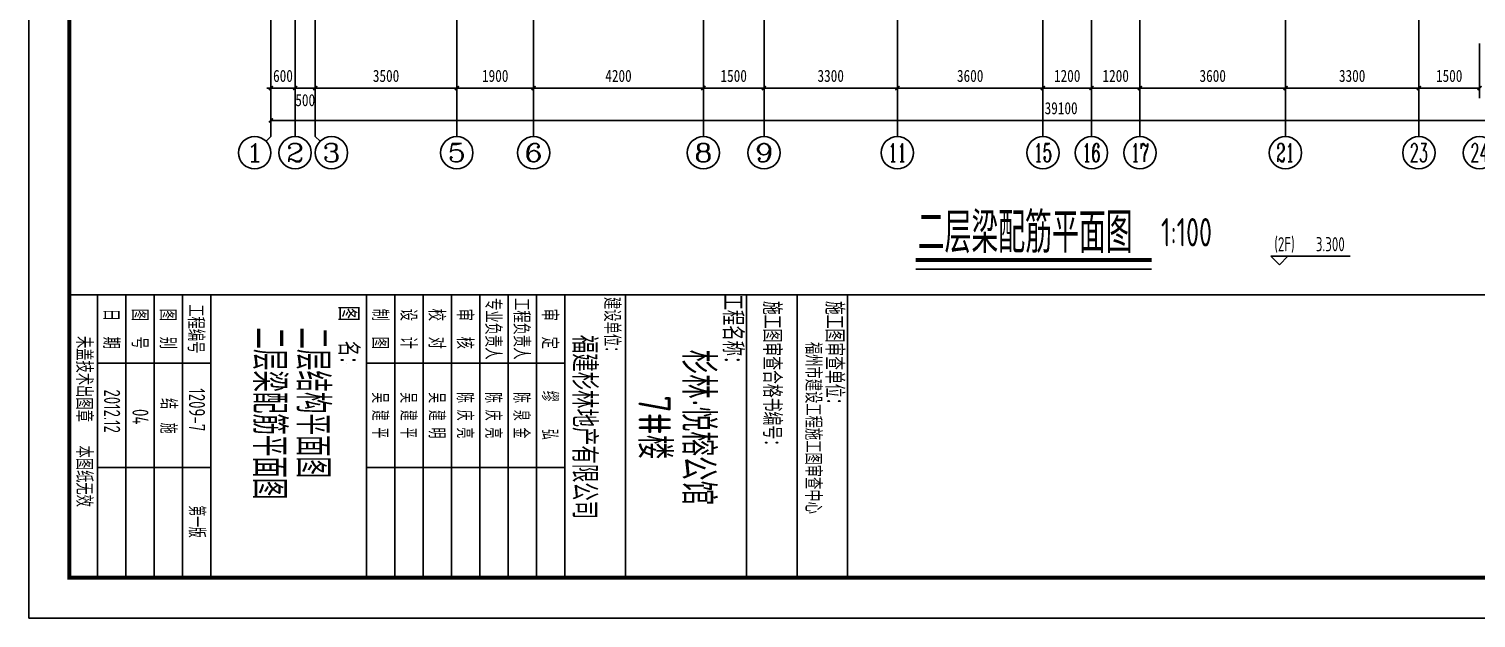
# Model space of a CAD drawing. Extents: x -144902 to 588294, y -160863 to 65494.
# Drawn here: x 100167 to 135966, y -84945 to -70370 of the extents above; entities that cross this region are included whole.
import ezdxf
from ezdxf.enums import TextEntityAlignment as Align

# ---------------------------------------------------------------- set-up
doc = ezdxf.new("R2010")
doc.units = 0
doc.header["$LTSCALE"] = 100
doc.linetypes.add('ACAD_ISO04W100', pattern=[30.5, 24, -3, 0.5, -3])
doc.linetypes.add('CONTINOUS', pattern=[0])
doc.layers.get('0').update_dxf_attribs({"linetype": 'CONTINUOUS'})
doc.layers.get('Defpoints').update_dxf_attribs({"linetype": 'CONTINUOUS'})
for name, color, linetype in [('1508', 2, 'CONTINUOUS'), ('AXIS', 3, 'CONTINUOUS'), ('AXIS_TEXT', 7, 'CONTINUOUS'), ('DOTE', 253, 'ACAD_ISO04W100'), ('HATCH', 254, 'CONTINUOUS'), ('PUB_DIM', 3, 'CONTINUOUS'), ('PUB_TITLE', 4, 'CONTINUOUS'), ('TEXT', 7, 'CONTINUOUS'), ('tk', 7, 'CONTINUOUS')]:
    doc.layers.add(name, color=color, linetype=linetype)
doc.styles.add('_HZTXT', font='complex.shx', dxfattribs={"width": 0.7, "bigfont": 'tssdchn.shx'})
doc.styles.add('COMPLEX', font='COMPLEX')
doc.styles.add('DIM_FONT', font='SIMHEI.TTF', dxfattribs={"width": 0.8})
doc.styles.add('HZTXT2', font='tssdeng.shx', dxfattribs={"width": 0.7, "bigfont": 'tssdchn.shx'})
doc.styles.get("Standard").update_dxf_attribs({"font": 'tssdeng.shx', "width": 0.7, "bigfont": 'tssdchn.shx'})
doc.dimstyles.new('DIMN', dxfattribs={"dimtxt": 300, "dimasz": 100, "dimexe": 250, "dimexo": 300, "dimgap": 150, "dimtad": 1, "dimdec": 0, "dimzin": 0, "dimdsep": 46, "dimtxsty": 'DIM_FONT', "dimblk": 'ARCHTICK', "dimcen": 0.09, "dimclrt": 7, "dimazin": 2, "dimtfac": 1, "dimtdec": 0, "dimtix": 1, "dimtmove": 2, "dimatfit": 3, "dimfxl": 1, "dimtolj": 1, "dimtzin": 0, "dimarcsym": 0})

# ---------------------------------------------------------------- blocks, each defined once
blk = doc.blocks.new('A1tk')
at = {"layer": 'PUB_TITLE'}
for p, q in [((76100, 20254), (83100, 20254)), ((76100, 19004), (83100, 19004)), ((76100, 17754), (83100, 17754)), ((76100, 14754), (83100, 14754)), ((76100, 13254), (83100, 13254)), ((77791, 13254), (77791, 8354)), ((80377, 13254), (80377, 8354)), ((76100, 12554), (83100, 12554)), ((76100, 11854), (83100, 11854)), ((76100, 11154), (83100, 11154)), ((76100, 10454), (83100, 10454)), ((76100, 9754), (83100, 9754)), ((76100, 9054), (83100, 9054)), ((76100, 8354), (83100, 8354)), ((77791, 7859), (77791, 7854)), ((76100, 4500), (83100, 4500)), ((77791, 4500), (77791, 1700)), ((80377, 4500), (80377, 1700)), ((83100, 4500), (83100, 1700)), ((76100, 3800), (83100, 3800)), ((76100, 3100), (83100, 3100)), ((76100, 2400), (83100, 2400)), ((83100, 1700), (76100, 1700))]:
    blk.add_line(p, q, dxfattribs=at)
at = {"layer": 'tk'}
blk.add_line((76100, 1000), (76100, 58400), dxfattribs=at)
at = {"layer": 'tk', "color": 5}
blk.add_lwpolyline([(0, 0), (0, 59400), (84100, 59400), (84100, 0)], close=True, dxfattribs=at)
at = {"layer": 'tk', "const_width": 100}
blk.add_lwpolyline([(2500, 1000), (83100, 1000), (83100, 58400), (2500, 58400)], close=True, dxfattribs=at)
at = {"width": 0.8}
blk.add_text('福州市建设工程施工图审查中心', height=400, dxfattribs=at).set_placement((77268, 19202))
at = {"layer": 'PUB_TITLE', "style": 'HZTXT2', "width": 0.8}
for s, height, p in [('施工图审查单位：', 450, (77622, 19953)), ('施工图审查合格书编号：', 450, (78136, 18409)), ('日  期', 400, (76945, 2050))]:
    blk.add_text(s, height=height, dxfattribs=at).set_placement(p, align=Align.MIDDLE)
at = {"layer": 'PUB_TITLE', "width": 0.8}
for s, height, p in [('工程名称：', 500, (77047, 17437)), ('杉林·悦榕公馆', 800, (79383, 16604)), ('7#楼', 800, (79383, 15520)), ('建设单位：', 400, (76917, 14445)), ('福建杉林地产有限公司', 600, (79374, 13772)), ('审  定', 400, (76945, 12904)), ('工程负责人', 400, (76945, 12204)), ('专业负责人', 400, (76945, 11504)), ('审  核', 400, (76945, 10804)), ('校  对', 400, (76945, 10104)), ('设  计', 400, (76945, 9404)), ('制  图', 400, (76945, 8704)), ('图  名：', 500, (77188, 7934)), ('工程编号', 400, (76945, 4150)), ('图  别', 400, (76945, 3450)), ('图  号', 400, (76945, 2750)), ('未盖技术出图章   本图纸无效', 400, (79237, 1389))]:
    blk.add_text(s, height=height, dxfattribs=at).set_placement(p, align=Align.MIDDLE)
at = {"layer": 'PUB_TITLE', "linetype": 'ByBlock', "width": 0.7}
for s, p in [('缪    弘', (79084, 12904)), ('陈 泉 金', (79084, 12204)), ('陈 庆 亮', (79084, 11504)), ('陈 庆 亮', (79084, 10804)), ('吴 建 明', (79084, 10104)), ('吴 建 平', (79084, 9404)), ('吴 建 平', (79084, 8704))]:
    blk.add_text(s, height=400, dxfattribs=at).set_placement(p, align=Align.MIDDLE)
for s, p in [('1209-7', (78416, 3958)), ('第一版', (81314, 3950)), ('结  施', (78661, 3250)), ('2012.12', (78443, 1858))]:
    blk.add_text(s, height=400, dxfattribs=at).set_placement(p)
blk = doc.blocks.new('_ArchTick')
at = {"color": 0, "linetype": 'ByBlock', "const_width": 0.4}
blk.add_lwpolyline([(-0.5, -0.5), (0.5, 0.5)], dxfattribs=at)
blk = doc.blocks.new('*D1591')
at = {"layer": 'AXIS', "color": 0, "lineweight": -2}
for p, q in [((4027, 3103), (4027, 950)), ((43127, 3103), (43127, 950)), ((43127, 1200), (4027, 1200))]:
    blk.add_line(p, q, dxfattribs=at)
at = {"layer": 'Defpoints', "color": 0}
for p in [(4027, 3403), (43127, 3403), (4027, 1200)]:
    blk.add_point(p, dxfattribs=at)
at = {"layer": 'AXIS', "color": 0, "lineweight": -2, "xscale": 100, "yscale": 100, "zscale": 100, "rotation": 180}
blk.add_blockref('_ArchTick', (4027, 1200), dxfattribs=at)
at = {"layer": 'AXIS', "color": 0, "lineweight": -2, "xscale": 100, "yscale": 100, "zscale": 100}
blk.add_blockref('_ArchTick', (43127, 1200), dxfattribs=at)
at = {"layer": 'AXIS', "color": 7, "insert": (23577, 1500), "char_height": 300, "attachment_point": 5, "style": 'DIM_FONT'}
blk.add_mtext('\\A1;39100', dxfattribs=at)
blk = doc.blocks.new('*D1595')
at = {"layer": 'AXIS', "color": 0, "lineweight": -2}
for p, q in [((32427, 3103), (32427, 1750)), ((33927, 3103), (33927, 1750)), ((33927, 2000), (32427, 2000))]:
    blk.add_line(p, q, dxfattribs=at)
at = {"layer": 'Defpoints', "color": 0}
for p in [(32427, 3403), (33927, 3403), (32427, 2000)]:
    blk.add_point(p, dxfattribs=at)
at = {"layer": 'AXIS', "color": 0, "lineweight": -2, "xscale": 100, "yscale": 100, "zscale": 100, "rotation": 180}
blk.add_blockref('_ArchTick', (32427, 2000), dxfattribs=at)
at = {"layer": 'AXIS', "color": 0, "lineweight": -2, "xscale": 100, "yscale": 100, "zscale": 100}
blk.add_blockref('_ArchTick', (33927, 2000), dxfattribs=at)
at = {"layer": 'AXIS', "color": 7, "insert": (33177, 2300), "char_height": 300, "attachment_point": 5, "style": 'DIM_FONT'}
blk.add_mtext('\\A1;1500', dxfattribs=at)
blk = doc.blocks.new('*D1596')
at = {"layer": 'AXIS', "color": 0, "lineweight": -2}
for p, q in [((29127, 3103), (29127, 1750)), ((32427, 3103), (32427, 1750)), ((32427, 2000), (29127, 2000))]:
    blk.add_line(p, q, dxfattribs=at)
at = {"layer": 'Defpoints', "color": 0}
for p in [(29127, 3403), (32427, 3403), (29127, 2000)]:
    blk.add_point(p, dxfattribs=at)
at = {"layer": 'AXIS', "color": 0, "lineweight": -2, "xscale": 100, "yscale": 100, "zscale": 100, "rotation": 180}
blk.add_blockref('_ArchTick', (29127, 2000), dxfattribs=at)
at = {"layer": 'AXIS', "color": 0, "lineweight": -2, "xscale": 100, "yscale": 100, "zscale": 100}
blk.add_blockref('_ArchTick', (32427, 2000), dxfattribs=at)
at = {"layer": 'AXIS', "color": 7, "insert": (30777, 2300), "char_height": 300, "attachment_point": 5, "style": 'DIM_FONT'}
blk.add_mtext('\\A1;3300', dxfattribs=at)
blk = doc.blocks.new('*D1597')
at = {"layer": 'AXIS', "color": 0, "lineweight": -2}
for p, q in [((25527, 3103), (25527, 1750)), ((29127, 3103), (29127, 1750)), ((29127, 2000), (25527, 2000))]:
    blk.add_line(p, q, dxfattribs=at)
at = {"layer": 'Defpoints', "color": 0}
for p in [(25527, 3403), (29127, 3403), (25527, 2000)]:
    blk.add_point(p, dxfattribs=at)
at = {"layer": 'AXIS', "color": 0, "lineweight": -2, "xscale": 100, "yscale": 100, "zscale": 100, "rotation": 180}
blk.add_blockref('_ArchTick', (25527, 2000), dxfattribs=at)
at = {"layer": 'AXIS', "color": 0, "lineweight": -2, "xscale": 100, "yscale": 100, "zscale": 100}
blk.add_blockref('_ArchTick', (29127, 2000), dxfattribs=at)
at = {"layer": 'AXIS', "color": 7, "insert": (27327, 2300), "char_height": 300, "attachment_point": 5, "style": 'DIM_FONT'}
blk.add_mtext('\\A1;3600', dxfattribs=at)
blk = doc.blocks.new('*D1598')
at = {"layer": 'AXIS', "color": 0, "lineweight": -2}
for p, q in [((24327, 3103), (24327, 1750)), ((25527, 3103), (25527, 1750)), ((25527, 2000), (24327, 2000))]:
    blk.add_line(p, q, dxfattribs=at)
at = {"layer": 'Defpoints', "color": 0}
for p in [(24327, 3403), (25527, 3403), (24327, 2000)]:
    blk.add_point(p, dxfattribs=at)
at = {"layer": 'AXIS', "color": 0, "lineweight": -2, "xscale": 100, "yscale": 100, "zscale": 100, "rotation": 180}
blk.add_blockref('_ArchTick', (24327, 2000), dxfattribs=at)
at = {"layer": 'AXIS', "color": 0, "lineweight": -2, "xscale": 100, "yscale": 100, "zscale": 100}
blk.add_blockref('_ArchTick', (25527, 2000), dxfattribs=at)
at = {"layer": 'AXIS', "color": 7, "insert": (24927, 2300), "char_height": 300, "attachment_point": 5, "style": 'DIM_FONT'}
blk.add_mtext('\\A1;1200', dxfattribs=at)
blk = doc.blocks.new('*D1599')
at = {"layer": 'AXIS', "color": 0, "lineweight": -2}
for p, q in [((23127, 3103), (23127, 1750)), ((24327, 3103), (24327, 1750)), ((24327, 2000), (23127, 2000))]:
    blk.add_line(p, q, dxfattribs=at)
at = {"layer": 'Defpoints', "color": 0}
for p in [(23127, 3403), (24327, 3403), (23127, 2000)]:
    blk.add_point(p, dxfattribs=at)
at = {"layer": 'AXIS', "color": 0, "lineweight": -2, "xscale": 100, "yscale": 100, "zscale": 100, "rotation": 180}
blk.add_blockref('_ArchTick', (23127, 2000), dxfattribs=at)
at = {"layer": 'AXIS', "color": 0, "lineweight": -2, "xscale": 100, "yscale": 100, "zscale": 100}
blk.add_blockref('_ArchTick', (24327, 2000), dxfattribs=at)
at = {"layer": 'AXIS', "color": 7, "insert": (23727, 2300), "char_height": 300, "attachment_point": 5, "style": 'DIM_FONT'}
blk.add_mtext('\\A1;1200', dxfattribs=at)
blk = doc.blocks.new('*D1600')
at = {"layer": 'AXIS', "color": 0, "lineweight": -2}
for p, q in [((19527, 3103), (19527, 1750)), ((23127, 3103), (23127, 1750)), ((23127, 2000), (19527, 2000))]:
    blk.add_line(p, q, dxfattribs=at)
at = {"layer": 'Defpoints', "color": 0}
for p in [(19527, 3403), (23127, 3403), (19527, 2000)]:
    blk.add_point(p, dxfattribs=at)
at = {"layer": 'AXIS', "color": 0, "lineweight": -2, "xscale": 100, "yscale": 100, "zscale": 100, "rotation": 180}
blk.add_blockref('_ArchTick', (19527, 2000), dxfattribs=at)
at = {"layer": 'AXIS', "color": 0, "lineweight": -2, "xscale": 100, "yscale": 100, "zscale": 100}
blk.add_blockref('_ArchTick', (23127, 2000), dxfattribs=at)
at = {"layer": 'AXIS', "color": 7, "insert": (21327, 2300), "char_height": 300, "attachment_point": 5, "style": 'DIM_FONT'}
blk.add_mtext('\\A1;3600', dxfattribs=at)
blk = doc.blocks.new('*D1601')
at = {"layer": 'AXIS', "color": 0, "lineweight": -2}
for p, q in [((16227, 3103), (16227, 1750)), ((19527, 3103), (19527, 1750)), ((19527, 2000), (16227, 2000))]:
    blk.add_line(p, q, dxfattribs=at)
at = {"layer": 'Defpoints', "color": 0}
for p in [(16227, 3403), (19527, 3403), (16227, 2000)]:
    blk.add_point(p, dxfattribs=at)
at = {"layer": 'AXIS', "color": 0, "lineweight": -2, "xscale": 100, "yscale": 100, "zscale": 100, "rotation": 180}
blk.add_blockref('_ArchTick', (16227, 2000), dxfattribs=at)
at = {"layer": 'AXIS', "color": 0, "lineweight": -2, "xscale": 100, "yscale": 100, "zscale": 100}
blk.add_blockref('_ArchTick', (19527, 2000), dxfattribs=at)
at = {"layer": 'AXIS', "color": 7, "insert": (17877, 2300), "char_height": 300, "attachment_point": 5, "style": 'DIM_FONT'}
blk.add_mtext('\\A1;3300', dxfattribs=at)
blk = doc.blocks.new('*D1602')
at = {"layer": 'AXIS', "color": 0, "lineweight": -2}
for p, q in [((14727, 3103), (14727, 1750)), ((16227, 3103), (16227, 1750)), ((16227, 2000), (14727, 2000))]:
    blk.add_line(p, q, dxfattribs=at)
at = {"layer": 'Defpoints', "color": 0}
for p in [(14727, 3403), (16227, 3403), (14727, 2000)]:
    blk.add_point(p, dxfattribs=at)
at = {"layer": 'AXIS', "color": 0, "lineweight": -2, "xscale": 100, "yscale": 100, "zscale": 100, "rotation": 180}
blk.add_blockref('_ArchTick', (14727, 2000), dxfattribs=at)
at = {"layer": 'AXIS', "color": 0, "lineweight": -2, "xscale": 100, "yscale": 100, "zscale": 100}
blk.add_blockref('_ArchTick', (16227, 2000), dxfattribs=at)
at = {"layer": 'AXIS', "color": 7, "insert": (15477, 2300), "char_height": 300, "attachment_point": 5, "style": 'DIM_FONT'}
blk.add_mtext('\\A1;1500', dxfattribs=at)
blk = doc.blocks.new('*D1603')
at = {"layer": 'AXIS', "color": 0, "lineweight": -2}
for p, q in [((10527, 3103), (10527, 1750)), ((14727, 3103), (14727, 1750)), ((14727, 2000), (10527, 2000))]:
    blk.add_line(p, q, dxfattribs=at)
at = {"layer": 'Defpoints', "color": 0}
for p in [(10527, 3403), (14727, 3403), (10527, 2000)]:
    blk.add_point(p, dxfattribs=at)
at = {"layer": 'AXIS', "color": 0, "lineweight": -2, "xscale": 100, "yscale": 100, "zscale": 100, "rotation": 180}
blk.add_blockref('_ArchTick', (10527, 2000), dxfattribs=at)
at = {"layer": 'AXIS', "color": 0, "lineweight": -2, "xscale": 100, "yscale": 100, "zscale": 100}
blk.add_blockref('_ArchTick', (14727, 2000), dxfattribs=at)
at = {"layer": 'AXIS', "color": 7, "insert": (12627, 2300), "char_height": 300, "attachment_point": 5, "style": 'DIM_FONT'}
blk.add_mtext('\\A1;4200', dxfattribs=at)
blk = doc.blocks.new('*D1604')
at = {"layer": 'AXIS', "color": 0, "lineweight": -2}
for p, q in [((8627, 3103), (8627, 1750)), ((10527, 3103), (10527, 1750)), ((10527, 2000), (8627, 2000))]:
    blk.add_line(p, q, dxfattribs=at)
at = {"layer": 'Defpoints', "color": 0}
for p in [(8627, 3403), (10527, 3403), (8627, 2000)]:
    blk.add_point(p, dxfattribs=at)
at = {"layer": 'AXIS', "color": 0, "lineweight": -2, "xscale": 100, "yscale": 100, "zscale": 100, "rotation": 180}
blk.add_blockref('_ArchTick', (8627, 2000), dxfattribs=at)
at = {"layer": 'AXIS', "color": 0, "lineweight": -2, "xscale": 100, "yscale": 100, "zscale": 100}
blk.add_blockref('_ArchTick', (10527, 2000), dxfattribs=at)
at = {"layer": 'AXIS', "color": 7, "insert": (9577, 2300), "char_height": 300, "attachment_point": 5, "style": 'DIM_FONT'}
blk.add_mtext('\\A1;1900', dxfattribs=at)
blk = doc.blocks.new('*D1605')
at = {"layer": 'AXIS', "color": 0, "lineweight": -2}
for p, q in [((5127, 3103), (5127, 1750)), ((8627, 3103), (8627, 1750)), ((8627, 2000), (5127, 2000))]:
    blk.add_line(p, q, dxfattribs=at)
at = {"layer": 'Defpoints', "color": 0}
for p in [(5127, 3403), (8627, 3403), (5127, 2000)]:
    blk.add_point(p, dxfattribs=at)
at = {"layer": 'AXIS', "color": 0, "lineweight": -2, "xscale": 100, "yscale": 100, "zscale": 100, "rotation": 180}
blk.add_blockref('_ArchTick', (5127, 2000), dxfattribs=at)
at = {"layer": 'AXIS', "color": 0, "lineweight": -2, "xscale": 100, "yscale": 100, "zscale": 100}
blk.add_blockref('_ArchTick', (8627, 2000), dxfattribs=at)
at = {"layer": 'AXIS', "color": 7, "insert": (6877, 2300), "char_height": 300, "attachment_point": 5, "style": 'DIM_FONT'}
blk.add_mtext('\\A1;3500', dxfattribs=at)
blk = doc.blocks.new('*D1606')
at = {"layer": 'AXIS', "color": 0, "lineweight": -2}
for p, q in [((4627, 3103), (4627, 1750)), ((5127, 3103), (5127, 1750)), ((5127, 2000), (4627, 2000))]:
    blk.add_line(p, q, dxfattribs=at)
at = {"layer": 'Defpoints', "color": 0}
for p in [(4627, 3403), (5127, 3403), (4627, 2000)]:
    blk.add_point(p, dxfattribs=at)
at = {"layer": 'AXIS', "color": 0, "lineweight": -2, "xscale": 100, "yscale": 100, "zscale": 100, "rotation": 180}
blk.add_blockref('_ArchTick', (4627, 2000), dxfattribs=at)
at = {"layer": 'AXIS', "color": 0, "lineweight": -2, "xscale": 100, "yscale": 100, "zscale": 100}
blk.add_blockref('_ArchTick', (5127, 2000), dxfattribs=at)
at = {"layer": 'AXIS', "color": 7, "insert": (4877, 1700), "char_height": 300, "attachment_point": 5, "style": 'DIM_FONT'}
blk.add_mtext('\\A1;500', dxfattribs=at)
blk = doc.blocks.new('*D1607')
at = {"layer": 'AXIS', "color": 0, "lineweight": -2}
for p, q in [((4027, 3103), (4027, 1750)), ((4627, 3103), (4627, 1750)), ((4027, 2000), (3927, 2000)), ((4627, 2000), (4027, 2000)), ((4627, 2000), (4727, 2000))]:
    blk.add_line(p, q, dxfattribs=at)
at = {"layer": 'Defpoints', "color": 0}
for p in [(4027, 3403), (4627, 3403), (4027, 2000)]:
    blk.add_point(p, dxfattribs=at)
at = {"layer": 'AXIS', "color": 0, "lineweight": -2, "xscale": 100, "yscale": 100, "zscale": 100}
blk.add_blockref('_ArchTick', (4027, 2000), dxfattribs=at)
at = {"layer": 'AXIS', "color": 0, "lineweight": -2, "xscale": 100, "yscale": 100, "zscale": 100, "rotation": 180}
blk.add_blockref('_ArchTick', (4627, 2000), dxfattribs=at)
at = {"layer": 'AXIS', "color": 7, "insert": (4327, 2300), "char_height": 300, "attachment_point": 5, "style": 'DIM_FONT'}
blk.add_mtext('\\A1;600', dxfattribs=at)
blk = doc.blocks.new('_AXISO')
blk.add_circle((0, 0), 0.5)
at = {"layer": 'AXIS_TEXT', "style": 'COMPLEX', "width": 1.041667}
blk.add_attdef('A', text='', height=0.56, dxfattribs=at).set_placement((-0.25, -0.28), (0.25, -0.28), align=Align.FIT)
blk = doc.blocks.new('2012122711173158')
at = {"layer": 'AXIS'}
for p, q in [((4026.8, 3402.6, 0), (4026.8, 800, 0)), ((4626.8, 3402.6, 0), (4626.8, 800, 0)), ((5126.8, 3402.6, 0), (5126.8, 800, 0)), ((8626.8, 3402.6, 0), (8626.8, 800, 0)), ((10526.8, 3402.6, 0), (10526.8, 800, 0)), ((14726.8, 3402.6, 0), (14726.8, 800, 0)), ((16226.8, 3402.6, 0), (16226.8, 800, 0)), ((19526.8, 3402.6, 0), (19526.8, 800, 0)), ((23126.8, 3402.6, 0), (23126.8, 800, 0)), ((24326.8, 3402.6, 0), (24326.8, 800, 0)), ((25526.8, 3402.6, 0), (25526.8, 800, 0)), ((29126.8, 3402.6, 0), (29126.8, 800, 0)), ((32426.8, 3402.6, 0), (32426.8, 800, 0)), ((3909.6, 682.8, 0), (4026.8, 800, 0)), ((5243.9, 682.8, 0), (5126.8, 800, 0))]:
    blk.add_line(p, q, dxfattribs=at)
at = {"layer": 'DOTE'}
for p, q in [((4026.8, 3402.6, 0), (4026.8, 22802.6, 0)), ((4626.8, 3402.6, 0), (4626.8, 22802.6, 0)), ((8626.8, 3402.6, 0), (8626.8, 22802.6, 0)), ((10526.8, 3402.6, 0), (10526.8, 22802.6, 0)), ((14726.8, 3402.6, 0), (14726.8, 22802.6, 0)), ((24326.8, 3402.6, 0), (24326.8, 19102.6, 0)), ((5126.8, 3402.6, 0), (5126.8, 14602.6, 0)), ((16226.8, 3402.6, 0), (16226.8, 11602.6, 0)), ((19526.8, 3402.6, 0), (19526.8, 11602.6, 0)), ((23126.8, 3402.6, 0), (23126.8, 11602.6, 0)), ((25526.8, 3402.6, 0), (25526.8, 11602.6, 0)), ((29126.8, 3402.6, 0), (29126.8, 11602.6, 0)), ((32426.8, 3402.6, 0), (32426.8, 11602.6, 0))]:
    blk.add_line(p, q, dxfattribs=at)
at = {"layer": 'AXIS'}
ref = blk.add_blockref('_AXISO', (3626.8, 400, 0), dxfattribs=dict(at, xscale=800, yscale=800, zscale=800))
ref.add_attrib('A', '1', dxfattribs={"layer": 'AXIS_TEXT', "height": 452.5, "style": '_HZTXT', "width": 2.333333}).set_placement((3400.5, 173.7, 0), (3853.1, 173.7, 0), align=Align.FIT)
ref = blk.add_blockref('_AXISO', (4626.8, 400, 0), dxfattribs=dict(at, xscale=800, yscale=800, zscale=800))
ref.add_attrib('A', '2', dxfattribs={"layer": 'AXIS_TEXT', "height": 452.5, "style": '_HZTXT', "width": 1.5}).set_placement((4400.5, 173.7, 0), (4853.1, 173.7, 0), align=Align.FIT)
ref = blk.add_blockref('_AXISO', (5526.8, 400, 0), dxfattribs=dict(at, xscale=800, yscale=800, zscale=800))
ref.add_attrib('A', '3', dxfattribs={"layer": 'AXIS_TEXT', "height": 452.5, "style": '_HZTXT', "width": 1.5}).set_placement((5300.5, 173.7, 0), (5753.1, 173.7, 0), align=Align.FIT)
ref = blk.add_blockref('_AXISO', (8626.8, 400, 0), dxfattribs=dict(at, xscale=800, yscale=800, zscale=800))
ref.add_attrib('A', '5', dxfattribs={"layer": 'AXIS_TEXT', "height": 452.5, "style": '_HZTXT', "width": 1.5}).set_placement((8400.5, 173.7, 0), (8853.1, 173.7, 0), align=Align.FIT)
ref = blk.add_blockref('_AXISO', (10526.8, 400, 0), dxfattribs=dict(at, xscale=800, yscale=800, zscale=800))
ref.add_attrib('A', '6', dxfattribs={"layer": 'AXIS_TEXT', "height": 452.5, "style": '_HZTXT', "width": 1.5}).set_placement((10300.5, 173.7, 0), (10753.1, 173.7, 0), align=Align.FIT)
ref = blk.add_blockref('_AXISO', (14726.8, 400, 0), dxfattribs=dict(at, xscale=800, yscale=800, zscale=800))
ref.add_attrib('A', '8', dxfattribs={"layer": 'AXIS_TEXT', "height": 452.5, "style": '_HZTXT', "width": 1.5}).set_placement((14500.5, 173.7, 0), (14953.1, 173.7, 0), align=Align.FIT)
ref = blk.add_blockref('_AXISO', (16226.8, 400, 0), dxfattribs=dict(at, xscale=800, yscale=800, zscale=800))
ref.add_attrib('A', '9', dxfattribs={"layer": 'AXIS_TEXT', "height": 452.5, "style": '_HZTXT', "width": 1.5}).set_placement((16000.5, 173.7, 0), (16453.1, 173.7, 0), align=Align.FIT)
ref = blk.add_blockref('_AXISO', (19526.8, 400, 0), dxfattribs=dict(at, xscale=800, yscale=800, zscale=800))
ref.add_attrib('A', '11', dxfattribs={"layer": 'AXIS_TEXT', "height": 452.55, "style": '_HZTXT', "width": 0.875}).set_placement((19300.5, 173.7, 0), (19753.1, 173.7, 0), align=Align.FIT)
ref = blk.add_blockref('_AXISO', (23126.8, 400, 0), dxfattribs=dict(at, xscale=800, yscale=800, zscale=800))
ref.add_attrib('A', '15', dxfattribs={"layer": 'AXIS_TEXT', "height": 452.55, "style": '_HZTXT', "width": 0.724138}).set_placement((22900.5, 173.7, 0), (23353.1, 173.7, 0), align=Align.FIT)
ref = blk.add_blockref('_AXISO', (24326.8, 400, 0), dxfattribs=dict(at, xscale=800, yscale=800, zscale=800))
ref.add_attrib('A', '16', dxfattribs={"layer": 'AXIS_TEXT', "height": 452.55, "style": '_HZTXT', "width": 0.724138}).set_placement((24100.5, 173.7, 0), (24553.1, 173.7, 0), align=Align.FIT)
ref = blk.add_blockref('_AXISO', (25526.8, 400, 0), dxfattribs=dict(at, xscale=800, yscale=800, zscale=800))
ref.add_attrib('A', '17', dxfattribs={"layer": 'AXIS_TEXT', "height": 452.55, "style": '_HZTXT', "width": 0.724138}).set_placement((25300.5, 173.7, 0), (25753.1, 173.7, 0), align=Align.FIT)
ref = blk.add_blockref('_AXISO', (29126.8, 400, 0), dxfattribs=dict(at, xscale=800, yscale=800, zscale=800))
ref.add_attrib('A', '21', dxfattribs={"layer": 'AXIS_TEXT', "height": 452.55, "style": '_HZTXT', "width": 0.724138}).set_placement((28900.5, 173.7, 0), (29353.1, 173.7, 0), align=Align.FIT)
ref = blk.add_blockref('_AXISO', (32426.8, 400, 0), dxfattribs=dict(at, xscale=800, yscale=800, zscale=800))
ref.add_attrib('A', '23', dxfattribs={"layer": 'AXIS_TEXT', "height": 452.55, "style": '_HZTXT', "width": 0.617647}).set_placement((32200.5, 173.7, 0), (32653.1, 173.7, 0), align=Align.FIT)
ref = blk.add_blockref('_AXISO', (33926.8, 400, 0), dxfattribs=dict(at, xscale=800, yscale=800, zscale=800))
ref.add_attrib('A', '24', dxfattribs={"layer": 'AXIS_TEXT', "height": 452.55, "style": '_HZTXT', "width": 0.583333}).set_placement((33700.5, 173.7, 0), (34153.1, 173.7, 0), align=Align.FIT)
for p1, p2, distance, picture, middle in [((4626.8, 3402.6, 0), (4026.8, 3402.6, 0), 1402.6, '*D1607', (4326.8, 2300, 0)), ((43126.8, 3402.6, 0), (4026.8, 3402.6, 0), 2202.6, '*D1591', (23576.8, 1500, 0)), ((8626.8, 3402.6, 0), (5126.8, 3402.6, 0), 1402.6, '*D1605', (6876.8, 2300, 0)), ((10526.8, 3402.6, 0), (8626.8, 3402.6, 0), 1402.6, '*D1604', (9576.8, 2300, 0)), ((14726.8, 3402.6, 0), (10526.8, 3402.6, 0), 1402.6, '*D1603', (12626.8, 2300, 0)), ((16226.8, 3402.6, 0), (14726.8, 3402.6, 0), 1402.6, '*D1602', (15476.8, 2300, 0)), ((19526.8, 3402.6, 0), (16226.8, 3402.6, 0), 1402.6, '*D1601', (17876.8, 2300, 0)), ((23126.8, 3402.6, 0), (19526.8, 3402.6, 0), 1402.6, '*D1600', (21326.8, 2300, 0)), ((24326.8, 3402.6, 0), (23126.8, 3402.6, 0), 1402.6, '*D1599', (23726.8, 2300, 0)), ((25526.8, 3402.6, 0), (24326.8, 3402.6, 0), 1402.6, '*D1598', (24926.8, 2300, 0)), ((29126.8, 3402.6, 0), (25526.8, 3402.6, 0), 1402.6, '*D1597', (27326.8, 2300, 0)), ((32426.8, 3402.6, 0), (29126.8, 3402.6, 0), 1402.6, '*D1596', (30776.8, 2300, 0)), ((33926.8, 3402.6, 0), (32426.8, 3402.6, 0), 1402.6, '*D1595', (33176.8, 2300, 0))]:
    dim = blk.add_aligned_dim(p1=p1, p2=p2, distance=distance, dimstyle='DIMN', dxfattribs=at)
    dim.commit()
    dim.dimension.update_dxf_attribs({"geometry": picture, "text_midpoint": middle})
dim = blk.add_linear_dim(base=(4626.8, 2000, 0), p1=(5126.8, 3402.6, 0), p2=(4626.8, 3402.6, 0), angle=180, dimstyle='DIMN', dxfattribs=at)
dim.commit()
dim.dimension.update_dxf_attribs({"geometry": '*D1606', "text_midpoint": (4876.8, 1700, 0), "dimtype": 129})

msp = doc.modelspace()

# ---------------------------------------------------------------- linework, layer by layer
at = {"layer": 'PUB_DIM', "linetype": 'CONTINOUS'}
for p, q in [((130891.745, -75994.751), (131101.745, -76204.751)), ((131101.745, -76204.751), (131311.745, -75994.751))]:
    msp.add_line(p, q, dxfattribs=at)
at = {"layer": 'PUB_DIM'}
msp.add_line((132849.821, -75994.751), (130891.745, -75994.751), dxfattribs=at)
at = {"layer": 'TEXT'}
for p, q in [((122102.992, -76084.242), (127940.952, -76084.242)), ((122102.992, -76310.193), (127940.952, -76310.193))]:
    msp.add_line(p, q, dxfattribs=at)
at = {"layer": 'TEXT', "const_width": 100}
msp.add_lwpolyline([(122102.992, -76083.635), (127940.952, -76083.635)], dxfattribs=at)

# ---------------------------------------------------------------- block references
at = {"layer": '1508', "rotation": 270}
msp.add_blockref('A1tk', (100166.634, -844.592), dxfattribs=at)
at = {"layer": 'HATCH'}
msp.add_blockref('2012122711173158', (102124.361, -73832.889), dxfattribs=at)

# ---------------------------------------------------------------- texts
at = {"layer": 'PUB_DIM', "width": 0.7}
for s, p in [('(2F)', (131227.519, -75694.804)), ('3.300', (132359.882, -75694.804))]:
    msp.add_text(s, height=350, rotation=0, dxfattribs=at).set_placement(p, align=Align.MIDDLE)
at = {"layer": 'PUB_TITLE', "linetype": 'ByBlock', "width": 0.7}
msp.add_text('04', height=400, rotation=270, dxfattribs=at).set_placement((102724.326, -79772.34))
at = {"layer": 'TEXT', "width": 0.7}
for s, height, p in [('二层梁配筋平面图', 1000, (122151.899, -75909.329, -1140.819)), ('1:100', 700, (128172.959, -75749.821))]:
    msp.add_text(s, height=height, dxfattribs=at).set_placement(p)
for s, p in [('二层梁配筋平面图', (105472.609, -77755.021)), ('二层结构平面图', (106546.387, -77755.021))]:
    msp.add_text(s, height=800, rotation=270, dxfattribs=at).set_placement(p, align=Align.BOTTOM_LEFT)

doc.saveas('drawing.dxf')
